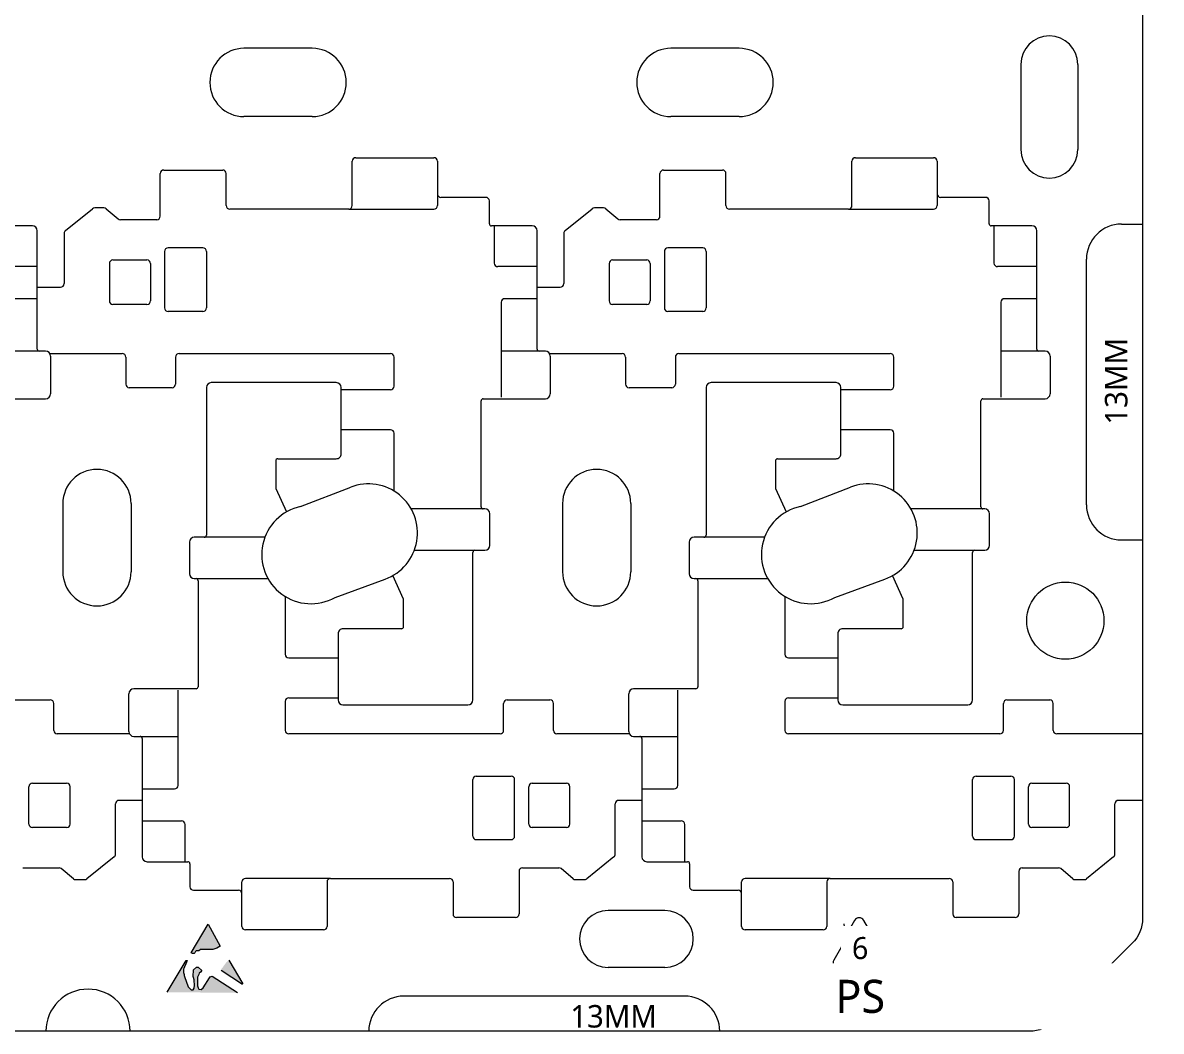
# Model space of a CAD drawing. Header units: millimetres. Extents: x 2296 to 3738, y 887 to 1467.
# Drawn here: x 2461.7 to 2623.9, y 1082.7 to 1226.4 of the extents above; entities that cross this region are included whole.
import ezdxf

# ---------------------------------------------------------------- set-up
doc = ezdxf.new("R2010")
doc.units = ezdxf.units.MM
for name, color, linetype, lineweight in [('02 Tray  平面圖', 82, 'Continuous', 18), ('04 Tray NOTES 說明', 10, 'Continuous', 5), ('05 Tray 實際版框', 220, 'Continuous', 25), ('倒扣', 2, 'Continuous', 0)]:
    doc.layers.add(name, color=color, linetype=linetype, lineweight=lineweight)
doc.layers.add('Tray 标记', color=160, linetype='Continuous')
doc.styles.add('CHINE', font='')
doc.styles.get('CHINE').set_extended_font_data('微軟正黑體')

msp = doc.modelspace()

# ---------------------------------------------------------------- hatches: boundary and pattern name
at = {"layer": 'Tray 标记', "lineweight": 13}
for points in [[(2488.09002, 1097.93294), (2485.6706, 1093.86101), (2485.83883, 1093.76105), (2486.07285, 1093.77934), (2486.20718, 1093.8733), (2486.2697, 1094.04942), (2486.40042, 1094.12706), (2486.73953, 1094.12895), (2487.00115, 1094.31156), (2488.73544, 1094.30382), (2489.32513, 1094.53552), (2489.77404, 1094.8238)], [(2484.7285, 1090.4848, -0.007969089), (2484.57155, 1091.05993, -0.052310039), (2484.56531, 1091.37423, -0.028599193), (2484.60836, 1091.64172), (2484.69277, 1091.86192), (2484.91182, 1092.26279), (2485.08395, 1092.74634), (2484.93528, 1092.76661), (2482.24832, 1088.24206), (2492.28163, 1088.15495), (2492.28422, 1088.21077), (2488.6364, 1090.52502), (2488.39045, 1090.42089), (2488.27299, 1090.30474), (2487.36761, 1088.84604), (2487.11009, 1088.62009), (2486.7734, 1088.65865), (2486.64092, 1088.88548), (2486.58476, 1089.15952), (2486.56255, 1089.76408), (2486.55753, 1090.14699), (2486.59035, 1090.38994), (2486.66361, 1090.5905), (2486.74148, 1090.78273), (2486.8217, 1090.95305), (2486.97881, 1091.1031), (2487.20424, 1091.35666), (2486.66415, 1091.81038), (2486.44143, 1091.81038), (2486.00219, 1091.435), (2485.97377, 1090.47466), (2485.99106, 1090.33681), (2486.03531, 1090.21729), (2486.05118, 1090.14725, -0.100154505), (2486.10274, 1089.89748), (2486.11955, 1089.22859), (2486.07014, 1088.81429), (2485.93928, 1088.59868), (2485.65322, 1088.58678), (2485.25023, 1089.02317)], [(2491.05648, 1092.82091), (2490.65099, 1092.47704), (2490.55156, 1092.31987), (2490.2949, 1091.96625), (2490.11295, 1091.69957), (2490.02524, 1091.62181), (2490.02524, 1091.45088), (2489.92956, 1091.36542), (2492.97901, 1089.37598), (2493.06289, 1089.37598), (2493.07733, 1089.43968)]]:
    msp.add_hatch(color=5, dxfattribs=at).paths.add_polyline_path(points)

# ---------------------------------------------------------------- linework, layer by layer
at = {"layer": '02 Tray  平面圖', "linetype": 'Continuous'}
for p, q in [((2509.10956, 1207.13796), (2520.2451, 1207.13796)), ((2580.30956, 1207.13796), (2591.4451, 1207.13796)), ((2481.76014, 1205.37918), (2490.16014, 1205.37918)), ((2508.60956, 1200.31053), (2508.60956, 1206.63796)), ((2520.7451, 1206.63794), (2520.74494, 1201.98885)), ((2552.96014, 1205.37918), (2561.36014, 1205.37918)), ((2579.80956, 1200.31053), (2579.80956, 1206.63796)), ((2591.9451, 1206.63794), (2591.94494, 1201.98885)), ((2481.26014, 1198.80176), (2481.26014, 1204.87918)), ((2490.66014, 1200.31053), (2490.66014, 1204.87918)), ((2552.46014, 1198.80176), (2552.46014, 1204.87918)), ((2561.86014, 1200.31053), (2561.86014, 1204.87918)), ((2520.74494, 1201.98885), (2520.74494, 1200.31053)), ((2591.94494, 1201.98885), (2591.94494, 1200.31053)), ((2527.64854, 1201.48883), (2521.24494, 1201.48883)), ((2528.14854, 1197.72463), (2528.14854, 1200.98883)), ((2598.84854, 1201.48883), (2592.44494, 1201.48883)), ((2599.34854, 1197.72463), (2599.34854, 1200.98883)), ((2467.74094, 1196.74765), (2471.61594, 1199.86968)), ((2473.23328, 1199.98033), (2471.92963, 1199.98033)), ((2473.55568, 1199.86251), (2475.26611, 1198.41959)), ((2508.10956, 1199.81053), (2491.16014, 1199.81053)), ((2508.10956, 1199.81053), (2520.24494, 1199.81053)), ((2538.94094, 1196.74765), (2542.81594, 1199.86968)), ((2544.43328, 1199.98033), (2543.12963, 1199.98033)), ((2544.75568, 1199.86251), (2546.46611, 1198.41959)), ((2579.30956, 1199.81053), (2562.36014, 1199.81053)), ((2579.30956, 1199.81053), (2591.44494, 1199.81053)), ((2463.04774, 1197.42463), (2457.24854, 1197.42463)), ((2480.76014, 1198.30176), (2475.58851, 1198.30176)), ((2534.24774, 1197.42463), (2528.44854, 1197.42463)), ((2528.84643, 1197.42463), (2528.84643, 1192.11505)), ((2551.96014, 1198.30176), (2546.78851, 1198.30176)), ((2605.44774, 1197.42463), (2599.64854, 1197.42463)), ((2600.04643, 1197.42463), (2600.04643, 1192.11505)), ((2463.74774, 1179.88103), (2463.74774, 1196.72463)), ((2467.55464, 1196.3583), (2467.55464, 1189.19128)), ((2534.94774, 1179.88103), (2534.94774, 1196.72463)), ((2538.75464, 1196.3583), (2538.75464, 1189.19128)), ((2606.14774, 1179.88103), (2606.14774, 1196.72463)), ((2474.50844, 1192.56293), (2479.37304, 1192.56293)), ((2545.70844, 1192.56293), (2550.57304, 1192.56293)), ((2463.74774, 1191.61505), (2458.14643, 1191.61505)), ((2474.00844, 1192.06293), (2474.00844, 1186.73853)), ((2479.87304, 1192.06293), (2479.87304, 1186.73853)), ((2534.94774, 1191.61505), (2529.34643, 1191.61505)), ((2545.20844, 1192.06293), (2545.20844, 1186.73853)), ((2551.07304, 1192.06293), (2551.07304, 1186.73853)), ((2606.14774, 1191.61505), (2600.54643, 1191.61505)), ((2463.74774, 1188.69128), (2467.05464, 1188.69128)), ((2534.94774, 1188.69128), (2538.25464, 1188.69128)), ((2463.74774, 1187.05256), (2459.13584, 1187.05256)), ((2479.37304, 1186.23853), (2474.50844, 1186.23853)), ((2529.83584, 1186.55256), (2529.83584, 1172.9962)), ((2534.94774, 1187.05256), (2530.33584, 1187.05256)), ((2550.57304, 1186.23853), (2545.70844, 1186.23853)), ((2601.03584, 1186.55256), (2601.03584, 1172.9962)), ((2606.14774, 1187.05256), (2601.53584, 1187.05256)), ((2464.93574, 1179.58103), (2458.63584, 1179.58103)), ((2465.54673, 1179.22263), (2475.84764, 1179.22263)), ((2483.94764, 1179.22263), (2514.06624, 1179.22263)), ((2536.13574, 1179.58103), (2529.83584, 1179.58103)), ((2536.74673, 1179.22263), (2547.04764, 1179.22263)), ((2555.14764, 1179.22263), (2585.26624, 1179.22263)), ((2607.33574, 1179.58103), (2601.03584, 1179.58103)), ((2465.63574, 1178.88103), (2465.63574, 1173.4962)), ((2476.34764, 1178.72263), (2476.34764, 1174.87166)), ((2483.44764, 1178.72263), (2483.44764, 1174.87166)), ((2514.56624, 1174.58075), (2514.56624, 1178.72263)), ((2536.83574, 1178.88103), (2536.83574, 1173.4962)), ((2547.54764, 1178.72263), (2547.54764, 1174.87166)), ((2554.64764, 1178.72263), (2554.64764, 1174.87166)), ((2585.76624, 1174.58075), (2585.76624, 1178.72263)), ((2608.03574, 1178.88103), (2608.03574, 1173.4962)), ((2482.94764, 1174.37166), (2476.84764, 1174.37166)), ((2487.83011, 1174.38992), (2487.83011, 1153.36372)), ((2506.34121, 1175.08992), (2488.53011, 1175.08992)), ((2507.04121, 1164.94912), (2507.04121, 1174.38992)), ((2554.14764, 1174.37166), (2548.04764, 1174.37166)), ((2559.03011, 1174.38992), (2559.03011, 1153.36372)), ((2577.54121, 1175.08992), (2559.73011, 1175.08992)), ((2578.24121, 1164.94912), (2578.24121, 1174.38992)), ((2456.07364, 1172.7962), (2464.93574, 1172.7962)), ((2527.27364, 1172.7962), (2536.13574, 1172.7962)), ((2598.47364, 1172.7962), (2607.33574, 1172.7962)), ((2526.97364, 1157.40103), (2526.97364, 1172.4962)), ((2598.17364, 1157.40103), (2598.17364, 1172.4962)), ((2514.57304, 1159.64104), (2514.57304, 1167.88075)), ((2585.77304, 1159.64104), (2585.77304, 1167.88075)), ((2497.71169, 1163.94912), (2497.71169, 1160.10112)), ((2498.01169, 1164.24912), (2506.34121, 1164.24912)), ((2568.91169, 1163.94912), (2568.91169, 1160.10112)), ((2569.21169, 1164.24912), (2577.54121, 1164.24912)), ((2497.72764, 1160.00463), (2499.23146, 1156.6658)), ((2568.92764, 1160.00463), (2570.43146, 1156.6658)), ((2527.52584, 1157.10103), (2517.02063, 1157.10103)), ((2598.72584, 1157.10103), (2588.22063, 1157.10103)), ((2528.22584, 1151.90103), (2528.22584, 1156.40103)), ((2599.42584, 1151.90103), (2599.42584, 1156.40103)), ((2485.40811, 1152.36372), (2485.40811, 1147.86372)), ((2496.16518, 1153.06372), (2486.10811, 1153.06372)), ((2556.60811, 1152.36372), (2556.60811, 1147.86372)), ((2567.36518, 1153.06372), (2557.30811, 1153.06372)), ((2517.46877, 1151.20103), (2527.52584, 1151.20103)), ((2525.80384, 1129.87483), (2525.80384, 1150.90103)), ((2588.66877, 1151.20103), (2598.72584, 1151.20103)), ((2597.00384, 1129.87483), (2597.00384, 1150.90103)), ((2486.10811, 1147.16372), (2496.61332, 1147.16372)), ((2486.66031, 1146.86372), (2486.66031, 1131.76855)), ((2515.90632, 1144.26012), (2514.4025, 1147.59895)), ((2557.30811, 1147.16372), (2567.81332, 1147.16372)), ((2557.86031, 1146.86372), (2557.86031, 1131.76855)), ((2587.10632, 1144.26012), (2585.6025, 1147.59895)), ((2499.06091, 1144.62374), (2499.06091, 1136.38403)), ((2499.06091, 1144.62374), (2499.06091, 1136.45124)), ((2515.92226, 1140.31563), (2515.92226, 1144.16363)), ((2570.26091, 1144.62376), (2570.26091, 1136.38404)), ((2570.26091, 1144.62376), (2570.26091, 1136.45126)), ((2587.12226, 1140.31563), (2587.12226, 1144.16363)), ((2506.59274, 1139.31563), (2506.59274, 1129.87483)), ((2515.62226, 1140.01563), (2507.29274, 1140.01563)), ((2577.79274, 1139.31563), (2577.79274, 1129.87483)), ((2586.82226, 1140.01563), (2578.49274, 1140.01563)), ((2476.79821, 1125.38372), (2476.79821, 1130.76855)), ((2486.36031, 1131.46855), (2477.49821, 1131.46855)), ((2483.79811, 1117.71219), (2483.79811, 1131.26855)), ((2547.99821, 1125.38372), (2547.99821, 1130.76855)), ((2557.56031, 1131.46855), (2548.69821, 1131.46855)), ((2554.99811, 1117.71219), (2554.99811, 1131.26855)), ((2459.48631, 1129.89309), (2465.58631, 1129.89309)), ((2466.08631, 1125.54212), (2466.08631, 1129.39309)), ((2499.06771, 1129.68403), (2499.06771, 1125.54215)), ((2507.29274, 1129.17483), (2525.10384, 1129.17483)), ((2530.18631, 1125.54212), (2530.18631, 1129.39309)), ((2530.68631, 1129.89309), (2536.78631, 1129.89309)), ((2537.28631, 1125.54212), (2537.28631, 1129.39309)), ((2570.26771, 1129.68404), (2570.26771, 1125.54217)), ((2578.49274, 1129.17483), (2596.30384, 1129.17483)), ((2601.38631, 1125.54212), (2601.38631, 1129.39309)), ((2601.88631, 1129.89309), (2607.98631, 1129.89309)), ((2608.48631, 1125.54212), (2608.48631, 1129.39309)), ((2476.88722, 1125.04212), (2466.58631, 1125.04212)), ((2477.49821, 1124.68372), (2483.79811, 1124.68372)), ((2478.68621, 1124.38372), (2478.68621, 1107.54012)), ((2529.68631, 1125.04215), (2499.56771, 1125.04215)), ((2548.08722, 1125.04212), (2537.78631, 1125.04212)), ((2548.69821, 1124.68372), (2554.99811, 1124.68372)), ((2549.88621, 1124.38372), (2549.88621, 1107.54012)), ((2600.88631, 1125.04217), (2570.76771, 1125.04217)), ((2621.21698, 1125.04212), (2608.98631, 1125.04212)), ((2463.06091, 1118.02622), (2467.92551, 1118.02622)), ((2534.26091, 1118.02622), (2539.12551, 1118.02622)), ((2605.46091, 1118.02622), (2610.32551, 1118.02622)), ((2462.56091, 1112.20182), (2462.56091, 1117.52622)), ((2468.42551, 1112.20182), (2468.42551, 1117.52622)), ((2478.68621, 1117.21219), (2483.29811, 1117.21219)), ((2533.76091, 1112.20182), (2533.76091, 1117.52622)), ((2539.62551, 1112.20182), (2539.62551, 1117.52622)), ((2549.88621, 1117.21219), (2554.49811, 1117.21219)), ((2604.96091, 1112.20182), (2604.96091, 1117.52622)), ((2610.82551, 1112.20182), (2610.82551, 1117.52622)), ((2474.87931, 1107.90645), (2474.87931, 1115.07347)), ((2478.68621, 1115.57347), (2475.37931, 1115.57347)), ((2546.07931, 1107.90645), (2546.07931, 1115.07347)), ((2549.88621, 1115.57347), (2546.57931, 1115.57347)), ((2617.27931, 1107.90645), (2617.27931, 1115.07347)), ((2621.21698, 1115.57347), (2617.77931, 1115.57347)), ((2467.92551, 1111.70182), (2463.06091, 1111.70182)), ((2478.68621, 1112.6497), (2484.28752, 1112.6497)), ((2484.78752, 1106.84012), (2484.78752, 1112.1497)), ((2539.12551, 1111.70182), (2534.26091, 1111.70182)), ((2549.88621, 1112.6497), (2555.48752, 1112.6497)), ((2555.98752, 1106.84012), (2555.98752, 1112.1497)), ((2610.32551, 1111.70182), (2605.46091, 1111.70182)), ((2474.69301, 1107.5171), (2470.81801, 1104.39507)), ((2479.38621, 1106.84012), (2485.18542, 1106.84012)), ((2485.48542, 1106.54012), (2485.48542, 1103.27592)), ((2545.89301, 1107.5171), (2542.01801, 1104.39507)), ((2550.58621, 1106.84012), (2556.38542, 1106.84012)), ((2556.68542, 1106.54012), (2556.68542, 1103.27592)), ((2617.09301, 1107.5171), (2613.21801, 1104.39507)), ((2461.67381, 1105.96299), (2466.84544, 1105.96299)), ((2468.87827, 1104.40224), (2467.16785, 1105.84516)), ((2532.37381, 1105.46299), (2532.37381, 1099.38557)), ((2532.87381, 1105.96299), (2538.04544, 1105.96299)), ((2540.07827, 1104.40224), (2538.36785, 1105.84516)), ((2603.57381, 1105.46299), (2603.57381, 1099.38557)), ((2604.07381, 1105.96299), (2609.24544, 1105.96299)), ((2611.27827, 1104.40224), (2609.56785, 1105.84516)), ((2469.20067, 1104.28442), (2470.50432, 1104.28442)), ((2492.88901, 1102.2759), (2492.88901, 1103.95422)), ((2505.52439, 1104.45422), (2493.38901, 1104.45422)), ((2505.02439, 1103.95422), (2505.02439, 1097.62679)), ((2505.52439, 1104.45422), (2522.47381, 1104.45422)), ((2522.97381, 1103.95422), (2522.97381, 1099.38557)), ((2540.40067, 1104.28442), (2541.70432, 1104.28442)), ((2564.08901, 1102.2759), (2564.08901, 1103.95422)), ((2576.72439, 1104.45422), (2564.58901, 1104.45422)), ((2576.22439, 1103.95422), (2576.22439, 1097.62679)), ((2576.72439, 1104.45422), (2593.67381, 1104.45422)), ((2594.17381, 1103.95422), (2594.17381, 1099.38557)), ((2611.60067, 1104.28442), (2612.90432, 1104.28442)), ((2485.98542, 1102.77592), (2492.38901, 1102.77592)), ((2492.88885, 1097.62681), (2492.88901, 1102.2759)), ((2557.18542, 1102.77592), (2563.58901, 1102.77592)), ((2564.08885, 1097.62681), (2564.08901, 1102.2759)), ((2531.87381, 1098.88557), (2523.47381, 1098.88557)), ((2603.07381, 1098.88557), (2594.67381, 1098.88557)), ((2504.52439, 1097.12679), (2493.38885, 1097.12679)), ((2575.72439, 1097.12679), (2564.58885, 1097.12679))]:
    msp.add_line(p, q, dxfattribs=at)
at = {"layer": '02 Tray  平面圖', "lineweight": 18}
for p, q in [((2487.34245, 1194.28595), (2482.38495, 1194.28595)), ((2558.54245, 1194.28595), (2553.58495, 1194.28595)), ((2481.88495, 1193.78595), (2481.88495, 1185.73683)), ((2487.84245, 1193.78595), (2487.84245, 1185.73683)), ((2553.08495, 1193.78595), (2553.08495, 1185.73683)), ((2559.04245, 1193.78595), (2559.04245, 1185.73683)), ((2487.34245, 1185.23683), (2482.38495, 1185.23683)), ((2558.54245, 1185.23683), (2553.58495, 1185.23683)), ((2525.79151, 1110.4788), (2525.79151, 1118.52792)), ((2526.29151, 1119.02792), (2531.249, 1119.02792)), ((2531.749, 1110.4788), (2531.749, 1118.52792)), ((2596.99151, 1110.4788), (2596.99151, 1118.52792)), ((2597.49151, 1119.02792), (2602.449, 1119.02792)), ((2602.949, 1110.4788), (2602.949, 1118.52792)), ((2526.29151, 1109.9788), (2531.249, 1109.9788)), ((2597.49151, 1109.9788), (2602.449, 1109.9788))]:
    msp.add_line(p, q, dxfattribs=at)
at = {"layer": '02 Tray  平面圖'}
for p, q in [((2514.06624, 1174.08075), (2507.04121, 1174.08075)), ((2585.26624, 1174.08075), (2578.24121, 1174.08075)), ((2514.07304, 1168.38075), (2507.04121, 1168.38075)), ((2585.27304, 1168.38075), (2578.24121, 1168.38075)), ((2501.26066, 1157.44144), (2508.39459, 1160.19956)), ((2572.46066, 1157.44144), (2579.59459, 1160.19956)), ((2506.15886, 1144.4999), (2513.30396, 1147.08941)), ((2577.35886, 1144.4999), (2584.50396, 1147.08941)), ((2499.56091, 1135.88403), (2506.59274, 1135.88403)), ((2570.76091, 1135.88404), (2577.79274, 1135.88404)), ((2499.56771, 1130.18403), (2506.59274, 1130.18403)), ((2570.76771, 1130.18404), (2577.79274, 1130.18404))]:
    msp.add_line(p, q, dxfattribs=at)
at = {"layer": '02 Tray  平面圖', "linetype": 'Continuous'}
for centre, radius, start, end in [((2509.10956, 1206.63796), 0.5, 90, 180), ((2520.2451, 1206.63796), 0.5, 359.9978164, 90), ((2580.30956, 1206.63796), 0.5, 90, 180), ((2591.4451, 1206.63796), 0.5, 359.9978164, 90), ((2481.76014, 1204.87918), 0.5, 90, 180), ((2490.16014, 1204.87918), 0.5, 0, 90), ((2552.96014, 1204.87918), 0.5, 90, 180), ((2561.36014, 1204.87918), 0.5, 0, 90), ((2521.24494, 1201.98883), 0.5, 179.9978164, 270), ((2592.44494, 1201.98883), 0.5, 179.9978164, 270), ((2491.16014, 1200.31053), 0.5, 180, 270.0000111), ((2508.10956, 1200.31053), 0.5, 270.0000111, 0), ((2520.24494, 1200.31053), 0.5, 270, 0), ((2527.64854, 1200.98883), 0.5, 0, 90), ((2562.36014, 1200.31053), 0.5, 180, 270.0000111), ((2579.30956, 1200.31053), 0.5, 270.0000111, 0), ((2591.44494, 1200.31053), 0.5, 270, 0), ((2598.84854, 1200.98883), 0.5, 0, 90), ((2471.92963, 1199.48033), 0.5, 89.9999985, 128.8579507), ((2473.23328, 1199.48033), 0.5, 49.848925, 89.9999985), ((2480.76014, 1198.80176), 0.5, 270, 0), ((2543.12963, 1199.48033), 0.5, 89.9999985, 128.8579507), ((2544.43328, 1199.48033), 0.5, 49.848925, 89.9999985), ((2551.96014, 1198.80176), 0.5, 270, 0), ((2463.04774, 1196.72463), 0.7, 0.0000046, 90), ((2475.58851, 1198.80176), 0.5, 229.848925, 270), ((2528.44854, 1197.72463), 0.3, 180, 270), ((2534.24774, 1196.72463), 0.7, 0.0000046, 90), ((2546.78851, 1198.80176), 0.5, 229.848925, 270), ((2599.64854, 1197.72463), 0.3, 180, 270), ((2605.44774, 1196.72463), 0.7, 0.0000046, 90), ((2468.05464, 1196.3583), 0.5, 128.8579507, 180.0000028), ((2539.25464, 1196.3583), 0.5, 128.8579507, 180.0000028), ((2474.50844, 1192.06293), 0.5, 90, 180), ((2479.37304, 1192.06293), 0.5, 0, 90), ((2545.70844, 1192.06293), 0.5, 90, 180), ((2550.57304, 1192.06293), 0.5, 0, 90), ((2529.34643, 1192.11505), 0.5, 180, 270), ((2600.54643, 1192.11505), 0.5, 180, 270), ((2467.05464, 1189.19128), 0.5, 270, 0.0000028), ((2538.25464, 1189.19128), 0.5, 270, 0.0000028), ((2474.50844, 1186.73853), 0.5, 180, 270), ((2479.37304, 1186.73853), 0.5, 270, 0), ((2530.33584, 1186.55256), 0.5, 90, 180), ((2545.70844, 1186.73853), 0.5, 180, 270), ((2550.57304, 1186.73853), 0.5, 270, 0), ((2601.53584, 1186.55256), 0.5, 90, 180), ((2464.04774, 1179.88103), 0.3, 180.0000046, 270), ((2464.93574, 1178.88103), 0.7, 0, 90), ((2475.84764, 1178.72263), 0.5, 0, 90.0000008), ((2483.94764, 1178.72263), 0.5, 90.0000009, 180), ((2514.06624, 1178.72263), 0.5, 0, 90.0000009), ((2535.24774, 1179.88103), 0.3, 180.0000046, 270), ((2536.13574, 1178.88103), 0.7, 0, 90), ((2547.04764, 1178.72263), 0.5, 0, 90.0000008), ((2555.14764, 1178.72263), 0.5, 90.0000009, 180), ((2585.26624, 1178.72263), 0.5, 0, 90.0000009), ((2606.44774, 1179.88103), 0.3, 180.0000046, 270), ((2607.33574, 1178.88103), 0.7, 0, 90), ((2476.84764, 1174.87166), 0.5, 180, 270), ((2482.94764, 1174.87166), 0.5, 270, 0), ((2488.53011, 1174.38992), 0.7, 90.0000016, 179.9999979), ((2506.34121, 1174.38992), 0.7, 0.0000118, 90.0000016), ((2548.04764, 1174.87166), 0.5, 180, 270), ((2554.14764, 1174.87166), 0.5, 270, 0), ((2559.73011, 1174.38992), 0.7, 90.0000016, 179.9999979), ((2577.54121, 1174.38992), 0.7, 0.0000118, 90.0000016), ((2464.93574, 1173.4962), 0.7, 270, 0), ((2527.27364, 1172.4962), 0.3, 90, 180.000003), ((2536.13574, 1173.4962), 0.7, 270, 0), ((2598.47364, 1172.4962), 0.3, 90, 180.000003), ((2607.33574, 1173.4962), 0.7, 270, 0), ((2506.34121, 1164.94912), 0.7, 270.0000059, 0.0000118), ((2577.54121, 1164.94912), 0.7, 270.0000059, 0.0000118), ((2498.01169, 1163.94912), 0.3, 90.0000059, 180), ((2569.21169, 1163.94912), 0.3, 90.0000059, 180), ((2498.01169, 1160.10112), 0.3, 180, 198.7632436), ((2569.21169, 1160.10112), 0.3, 180, 198.7632436), ((2527.27364, 1157.40103), 0.3, 180.000003, 270), ((2527.52584, 1156.40103), 0.7, 0.0000065, 90), ((2598.47364, 1157.40103), 0.3, 180.000003, 270), ((2598.72584, 1156.40103), 0.7, 0.0000065, 90), ((2487.53011, 1153.36372), 0.3, 270.0000113, 359.9999979), ((2558.73011, 1153.36372), 0.3, 270.0000113, 359.9999979), ((2486.10811, 1152.36372), 0.7, 90.0000113, 180.0000065), ((2527.52584, 1151.90103), 0.7, 270.0000113, 0.0000065), ((2557.30811, 1152.36372), 0.7, 90.0000113, 180.0000065), ((2598.72584, 1151.90103), 0.7, 270.0000113, 0.0000065), ((2526.10384, 1150.90103), 0.3, 90.0000113, 179.9999979), ((2597.30384, 1150.90103), 0.3, 90.0000113, 179.9999979), ((2486.10811, 1147.86372), 0.7, 180.0000065, 270), ((2486.36031, 1146.86372), 0.3, 0.000003, 90), ((2557.30811, 1147.86372), 0.7, 180.0000065, 270), ((2557.56031, 1146.86372), 0.3, 0.000003, 90), ((2515.62226, 1144.16363), 0.3, 0, 18.7632436), ((2586.82226, 1144.16363), 0.3, 0, 18.7632436), ((2515.62226, 1140.31563), 0.3, 270.0000059, 0), ((2586.82226, 1140.31563), 0.3, 270.0000059, 0), ((2507.29274, 1139.31563), 0.7, 90.0000059, 180.0000118), ((2578.49274, 1139.31563), 0.7, 90.0000059, 180.0000118), ((2477.49821, 1130.76855), 0.7, 90, 180), ((2486.36031, 1131.76855), 0.3, 270, 0.000003), ((2548.69821, 1130.76855), 0.7, 90, 180), ((2557.56031, 1131.76855), 0.3, 270, 0.000003), ((2465.58631, 1129.39309), 0.5, 0, 90), ((2507.29274, 1129.87483), 0.7, 180.0000118, 270.0000016), ((2525.10384, 1129.87483), 0.7, 270.0000016, 359.9999979), ((2530.68631, 1129.39309), 0.5, 90, 180), ((2536.78631, 1129.39309), 0.5, 0, 90), ((2578.49274, 1129.87483), 0.7, 180.0000118, 270.0000016), ((2596.30384, 1129.87483), 0.7, 270.0000016, 359.9999979), ((2601.88631, 1129.39309), 0.5, 90, 180), ((2607.98631, 1129.39309), 0.5, 0, 90), ((2466.58631, 1125.54212), 0.5, 180, 270.0000008), ((2477.49821, 1125.38372), 0.7, 180, 270), ((2478.38621, 1124.38372), 0.3, 0.0000046, 90), ((2499.56771, 1125.54215), 0.5, 180, 270.0000009), ((2529.68631, 1125.54212), 0.5, 270.0000009, 360), ((2537.78631, 1125.54212), 0.5, 180, 270.0000008), ((2548.69821, 1125.38372), 0.7, 180, 270), ((2549.58621, 1124.38372), 0.3, 0.0000046, 90), ((2570.76771, 1125.54217), 0.5, 180, 270.0000009), ((2600.88631, 1125.54212), 0.5, 270.0000009, 360), ((2608.98631, 1125.54212), 0.5, 180, 270.0000008), ((2463.06091, 1117.52622), 0.5, 90, 180), ((2467.92551, 1117.52622), 0.5, 0, 90), ((2483.29811, 1117.71219), 0.5, 270, 0), ((2534.26091, 1117.52622), 0.5, 90, 180), ((2539.12551, 1117.52622), 0.5, 0, 90), ((2554.49811, 1117.71219), 0.5, 270, 0), ((2605.46091, 1117.52622), 0.5, 90, 180), ((2610.32551, 1117.52622), 0.5, 0, 90), ((2475.37931, 1115.07347), 0.5, 90, 180.0000028), ((2546.57931, 1115.07347), 0.5, 90, 180.0000028), ((2617.77931, 1115.07347), 0.5, 90, 180.0000028), ((2463.06091, 1112.20182), 0.5, 180, 270), ((2467.92551, 1112.20182), 0.5, 270, 0), ((2484.28752, 1112.1497), 0.5, 360, 90), ((2534.26091, 1112.20182), 0.5, 180, 270), ((2539.12551, 1112.20182), 0.5, 270, 0), ((2555.48752, 1112.1497), 0.5, 360, 90), ((2605.46091, 1112.20182), 0.5, 180, 270), ((2610.32551, 1112.20182), 0.5, 270, 0), ((2474.37931, 1107.90645), 0.5, 308.8579507, 0.0000028), ((2545.57931, 1107.90645), 0.5, 308.8579507, 0.0000028), ((2616.77931, 1107.90645), 0.5, 308.8579507, 0.0000028), ((2479.38621, 1107.54012), 0.7, 180.0000046, 270), ((2485.18542, 1106.54012), 0.3, 0, 90), ((2550.58621, 1107.54012), 0.7, 180.0000046, 270), ((2556.38542, 1106.54012), 0.3, 0, 90), ((2466.84544, 1105.46299), 0.5, 49.848925, 90), ((2532.87381, 1105.46299), 0.5, 90, 180), ((2538.04544, 1105.46299), 0.5, 49.848925, 90), ((2604.07381, 1105.46299), 0.5, 90, 180), ((2609.24544, 1105.46299), 0.5, 49.848925, 90), ((2469.20067, 1104.78442), 0.5, 229.848925, 269.9999985), ((2470.50432, 1104.78442), 0.5, 269.9999985, 308.8579507), ((2485.98542, 1103.27592), 0.5, 180, 270), ((2493.38901, 1103.95422), 0.5, 90, 180), ((2505.52439, 1103.95422), 0.5, 90.0000111, 180), ((2522.47381, 1103.95422), 0.5, 0, 90.0000111), ((2540.40067, 1104.78442), 0.5, 229.848925, 269.9999985), ((2541.70432, 1104.78442), 0.5, 269.9999985, 308.8579507), ((2557.18542, 1103.27592), 0.5, 180, 270), ((2564.58901, 1103.95422), 0.5, 90, 180), ((2576.72439, 1103.95422), 0.5, 90.0000111, 180), ((2593.67381, 1103.95422), 0.5, 0, 90.0000111), ((2611.60067, 1104.78442), 0.5, 229.848925, 269.9999985), ((2612.90432, 1104.78442), 0.5, 269.9999985, 308.8579507), ((2492.38901, 1102.27592), 0.5, 359.9978164, 90), ((2563.58901, 1102.27592), 0.5, 359.9978164, 90), ((2523.47381, 1099.38557), 0.5, 180, 270), ((2531.87381, 1099.38557), 0.5, 270, 0), ((2594.67381, 1099.38557), 0.5, 180, 270), ((2603.07381, 1099.38557), 0.5, 270, 0), ((2493.38885, 1097.62679), 0.5, 179.9978164, 270), ((2504.52439, 1097.62679), 0.5, 270, 0), ((2564.58885, 1097.62679), 0.5, 179.9978164, 270), ((2575.72439, 1097.62679), 0.5, 270, 0)]:
    msp.add_arc(centre, radius, start, end, dxfattribs=at)
at = {"layer": '02 Tray  平面圖', "lineweight": 18}
for centre, start, end in [((2482.38495, 1193.78595), 90, 180), ((2487.34245, 1193.78595), 0, 90), ((2553.58495, 1193.78595), 90, 180), ((2558.54245, 1193.78595), 0, 90), ((2482.38495, 1185.73683), 180, 270), ((2487.34245, 1185.73683), 270, 0), ((2553.58495, 1185.73683), 180, 270), ((2558.54245, 1185.73683), 270, 0), ((2526.29151, 1118.52792), 90, 180), ((2531.249, 1118.52792), 0, 90), ((2597.49151, 1118.52792), 90, 180), ((2602.449, 1118.52792), 0, 90), ((2526.29151, 1110.4788), 180, 270), ((2531.249, 1110.4788), 270, 0), ((2597.49151, 1110.4788), 180, 270), ((2602.449, 1110.4788), 270, 0)]:
    msp.add_arc(centre, 0.5, start, end, dxfattribs=at)
at = {"layer": '02 Tray  平面圖'}
for centre, radius, start, end in [((2514.06624, 1174.58075), 0.5, 270, 0), ((2585.26624, 1174.58075), 0.5, 270, 0), ((2514.07304, 1167.88075), 0.5, 360, 90), ((2585.27304, 1167.88075), 0.5, 360, 90), ((2510.91885, 1153.67054), 7, 289.921411, 111.1375151), ((2582.11885, 1153.67054), 7, 289.921411, 111.1375151), ((2502.71511, 1150.59421), 7, 101.9921609, 299.4698092), ((2573.91511, 1150.59421), 7, 101.9921609, 299.4698092), ((2499.56091, 1136.38403), 0.5, 180, 270), ((2570.76091, 1136.38404), 0.5, 180, 270), ((2499.56771, 1129.68403), 0.5, 90, 180), ((2570.76771, 1129.68404), 0.5, 90, 180)]:
    msp.add_arc(centre, radius, start, end, dxfattribs=at)
at = {"layer": '04 Tray NOTES 說明', "color": 1, "lineweight": 0, "ltscale": 0.2}
msp.add_circle((2610.21698, 1141.1829), 5.5, dxfattribs=at)
at = {"layer": '05 Tray 實際版框', "lineweight": 0, "ltscale": 0.2}
for p, q in [((2618.21698, 1197.6795), (2621.21698, 1197.6795)), ((2613.21698, 1157.6761), (2613.21698, 1192.6795)), ((2618.21698, 1152.6761), (2621.21698, 1152.6761))]:
    msp.add_line(p, q, dxfattribs=at)
for points in [[(2560.96966, 1352.68291), (2605.14591, 1352.68291, -0.198912367), (2608.68144, 1351.21844), (2619.75251, 1340.14737, -0.198912367), (2621.21698, 1336.61184), (2621.21698, 1187.68291)], [(2621.21698, 1187.68291), (2621.21698, 1098.75397, -0.198912367), (2619.75251, 1095.21844), (2608.68144, 1084.14737, -0.198912367), (2605.14591, 1082.68291), (2560.96966, 1082.68291)], [(2476.96829, 1082.68291, 1), (2464.96829, 1082.68291, 1)], [(2560.96966, 1082.68291), (2560.96966, 1082.68553), (2560.96966, 1082.68553, 0.414213562), (2555.96966, 1087.68553), (2515.96966, 1087.68553, 0.414213562), (2510.96966, 1082.68553), (2510.96966, 1082.68291)], [(2560.96966, 1082.68291), (2560.96966, 1082.68553), (2560.96966, 1082.68553, 0.414213562), (2555.96966, 1087.68553), (2515.96966, 1087.68553, 0.414213562), (2510.96966, 1082.68553), (2510.96966, 1082.68291)]]:
    msp.add_lwpolyline(points, format="xyb", dxfattribs=at)
msp.add_lwpolyline([(2605.14591, 1082.68291), (2430.96693, 1082.68291)], dxfattribs=at)
for centre, start, end in [((2618.21698, 1192.6795), 90, 180), ((2618.21698, 1157.6761), 180, 270)]:
    msp.add_arc(centre, 5, start, end, dxfattribs=at)
at = {"layer": 'Tray 标记', "color": 5, "lineweight": 13}
for p, q in [((2580.18273, 1098.48117), (2578.87392, 1096.21423)), ((2583.25969, 1095.4401), (2581.50393, 1098.48117)), ((2485.6706, 1093.86101), (2488.09002, 1097.93294)), ((2488.09002, 1097.93294), (2489.77404, 1094.8238)), ((2578.87392, 1096.21423), (2578.68197, 1097.9741)), ((2578.87392, 1096.21423), (2580.24192, 1096.99481)), ((2578.90226, 1095.71506), (2577.21563, 1092.79373)), ((2583.5357, 1095.04071), (2583.52769, 1093.4657)), ((2583.5357, 1095.04071), (2585.15576, 1094.327)), ((2584.84451, 1092.77377), (2583.5357, 1095.04071)), ((2485.83883, 1093.76105), (2485.6706, 1093.86101)), ((2486.07285, 1093.77934), (2485.83883, 1093.76105)), ((2486.20718, 1093.8733), (2486.07285, 1093.77934)), ((2486.2697, 1094.04942), (2486.20718, 1093.8733)), ((2486.40042, 1094.12706), (2486.2697, 1094.04942)), ((2486.73953, 1094.12895), (2486.40042, 1094.12706)), ((2487.00115, 1094.31156), (2486.73953, 1094.12895)), ((2488.73544, 1094.30382), (2487.00115, 1094.31156)), ((2489.32513, 1094.53552), (2488.73544, 1094.30382)), ((2489.77404, 1094.8238), (2489.32513, 1094.53552)), ((2482.24832, 1088.24206), (2484.93528, 1092.76661)), ((2484.91182, 1092.26279), (2484.69277, 1091.86192)), ((2485.08395, 1092.74634), (2484.91182, 1092.26279)), ((2484.93528, 1092.76661), (2485.08395, 1092.74634)), ((2493.07733, 1089.43968), (2491.05648, 1092.82091)), ((2577.87624, 1091.64954), (2580.47007, 1091.64954)), ((2580.47007, 1091.64954), (2579.04195, 1090.60338)), ((2580.47007, 1091.64954), (2579.11007, 1092.44397)), ((2580.67239, 1091.62958), (2584.18391, 1091.62958)), ((2488.39045, 1090.42089), (2488.6364, 1090.52502)), ((2488.6364, 1090.52502), (2492.28422, 1088.21077)), ((2489.92956, 1091.36542), (2492.97901, 1089.37598))]:
    msp.add_line(p, q, dxfattribs=at)
msp.add_lwpolyline([(2484.69277, 1091.86192), (2484.60836, 1091.64172, 0.028599193), (2484.56531, 1091.37423, 0.052310039), (2484.57155, 1091.05993, 0.007969089), (2484.7285, 1090.4848), (2485.25023, 1089.02317), (2485.65322, 1088.58678), (2485.93928, 1088.59868), (2486.07014, 1088.81429), (2486.11955, 1089.22859), (2486.10274, 1089.89748, 0.100154505), (2486.05118, 1090.14725), (2486.03531, 1090.21729), (2485.99106, 1090.33681), (2485.97377, 1090.47466), (2486.00219, 1091.435), (2486.44143, 1091.81038), (2486.66415, 1091.81038), (2487.20424, 1091.35666), (2486.97881, 1091.1031), (2486.8217, 1090.95305), (2486.74148, 1090.78273), (2486.66361, 1090.5905), (2486.59035, 1090.38994), (2486.55753, 1090.14699), (2486.56255, 1089.76408), (2486.58476, 1089.15952), (2486.64092, 1088.88548), (2486.7734, 1088.65865), (2487.11009, 1088.62009), (2487.36761, 1088.84604), (2488.27299, 1090.30474), (2488.39045, 1090.42089)], format="xyb", dxfattribs=at)
for centre, start, end in [((2580.84333, 1098.09977), 30, 150), ((2577.87624, 1092.41233), 150, 270), ((2584.18391, 1092.39238), 270, 30)]:
    msp.add_arc(centre, 0.7628, start, end, dxfattribs=at)
at = {"layer": '倒扣', "linetype": 'Continuous'}
for points in [[(2502.90668, 1222.72106), (2493.18668, 1222.72106)], [(2563.73006, 1222.72106), (2554.01006, 1222.72106)], [(2603.88901, 1220.43782), (2603.88901, 1208.28782)], [(2611.98901, 1220.43782), (2611.98901, 1208.28782)], [(2502.90668, 1213.00106), (2493.18668, 1213.00106)], [(2563.73006, 1213.00106), (2554.01006, 1213.00106)], [(2467.37891, 1157.86668), (2467.37891, 1148.14668)], [(2477.09891, 1157.86668), (2477.09891, 1148.14668)], [(2538.57891, 1157.86668), (2538.57891, 1148.14668)], [(2548.29891, 1157.86668), (2548.29891, 1148.14668)], [(2553.15864, 1099.88437), (2545.05864, 1099.88437)], [(2602.28709, 1094.90759), (2594.18709, 1094.90759)], [(2553.15864, 1091.78437), (2545.05864, 1091.78437)], [(2602.28709, 1086.80759), (2594.18709, 1086.80759)]]:
    msp.add_lwpolyline(points, dxfattribs=at)
msp.add_lwpolyline([(2476.96829, 1082.68291, 1), (2464.96829, 1082.68291, 1)], format="xyb", dxfattribs=at)
for centre, radius, start, end in [((2607.93901, 1220.43782), 4.05, 360, 180), ((2493.18668, 1217.86106), 4.86, 90, 270), ((2502.90668, 1217.86106), 4.86, 270, 90), ((2554.01006, 1217.86106), 4.86, 90, 270), ((2563.73006, 1217.86106), 4.86, 270, 90), ((2607.93901, 1208.28782), 4.05, 180, 360), ((2472.23891, 1157.86668), 4.86, 360, 180), ((2543.43891, 1157.86668), 4.86, 360, 180), ((2472.23891, 1148.14668), 4.86, 180, 360), ((2543.43891, 1148.14668), 4.86, 180, 360), ((2545.05864, 1095.83437), 4.05, 90, 270), ((2553.15864, 1095.83437), 4.05, 270, 90), ((2594.18709, 1090.85759), 4.05, 90, 270), ((2602.28709, 1090.85759), 4.05, 270, 90)]:
    msp.add_arc(centre, radius, start, end, dxfattribs=at)

# ---------------------------------------------------------------- texts
at = {"layer": '05 Tray 實際版框', "lineweight": 0, "ltscale": 0.2, "insert": (2615.84563, 1169.10998), "char_height": 3.20376, "width": 13.3869468, "attachment_point": 1, "rotation": 90, "style": 'CHINE'}
msp.add_mtext('13MM', dxfattribs=at)
at = {"layer": '05 Tray 實際版框', "lineweight": 0, "ltscale": 0.2, "insert": (2539.67927, 1086.41223), "char_height": 3.20376, "width": 13.3869468, "attachment_point": 1, "style": 'CHINE'}
msp.add_mtext('13MM', dxfattribs=at)

# ---------------------------------------------------------------- next in the draw order: texts
at = {"layer": 'Tray 标记', "color": 5, "lineweight": 13, "insert": (2577.45144, 1090.01022), "char_height": 4.7138629, "width": 44.0646407, "attachment_point": 1, "style": 'CHINE', "bg_fill": 2}
msp.add_mtext('{\\fMicrosoft JhengHei|b0|i0|c136|p34;PS}', dxfattribs=at)

# ---------------------------------------------------------------- next in the draw order: texts
at = {"layer": 'Tray 标记', "color": 5, "lineweight": 13, "insert": (2579.80684, 1096.09553), "char_height": 3.1425752, "width": 29.3764271, "attachment_point": 1, "style": 'CHINE', "bg_fill": 2}
msp.add_mtext('{\\fMicrosoft JhengHei|b0|i0|c136|p34;6}', dxfattribs=at)

doc.saveas('drawing.dxf')
